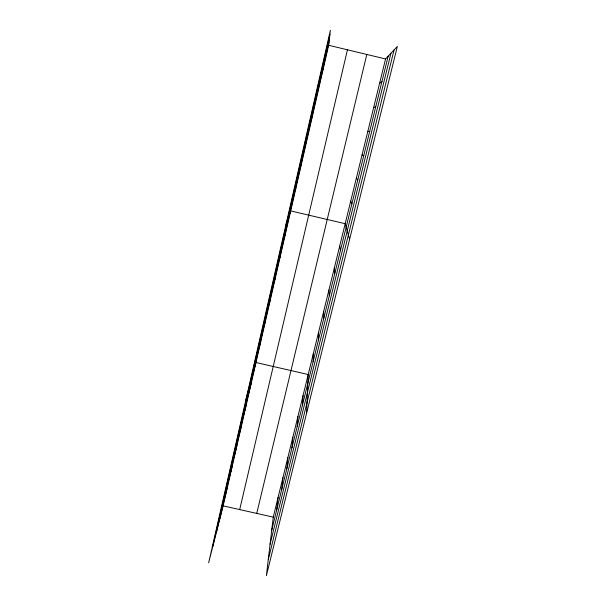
<?xml version="1.0" encoding="UTF-8"?>
<svg xmlns="http://www.w3.org/2000/svg" width="606" height="606" viewBox="0 0 606 606"><rect width="100%" height="100%" fill="white"/><g stroke="black" fill="none" stroke-linecap="round" stroke-linejoin="round"><path stroke-width="0.91" d="M318.445 340.049L318.453 332.747M313.105 361.774L313.302 353.76M306.545 413.375L308.212 374.523L255.967 362.524L245.975 399.543M302.477 405.035L303.03 395.65M322.998 69.872L323.165 67.539M297.182 426.579L297.917 416.519M291.963 447.849L292.865 437.131M286.797 468.855L287.873 457.5M281.707 489.595L282.941 477.619M276.677 510.078L278.063 497.488M273.253 517.13L266.375 575.7L397.354 46.427L385.567 58.964L273.253 517.13L223.129 505.858L208.646 562.83L330.384 30.3L328.634 45.283L223.129 505.858M212.623 547.188L329.899 34.474M216.433 532.212L329.429 38.428M219.872 518.675L329.02 41.965M239.688 509.585L347.443 49.798M256.732 513.418L366.804 54.457M271.7 530.303L388.173 56.191M270.071 544.226L390.961 53.23M268.261 559.626L394.067 49.919M224.531 498.337L227.651 486.126M229.242 477.748L232.227 466.143M234.014 456.901L236.863 445.925M238.855 435.782L241.552 425.457M243.748 414.406L246.294 404.74M248.702 392.749L251.096 383.765M258.664 349.245L260.747 341.655M263.663 327.407L265.579 320.536M268.731 305.288L270.481 299.152M273.859 282.888L275.442 277.503M279.055 260.201L280.457 255.58M284.312 237.211L285.54 233.393M286.002 224.455L290.691 210.918L345.185 223.705L349.609 239.355M295.046 190.337L295.902 188.155M300.523 166.43L301.182 165.105M306.068 142.198L306.53 141.759M379.576 83.423L381.931 81.613M373.652 107.565L375.765 106.701M367.812 131.396L369.69 131.441M328.634 45.283L385.567 58.964M362.047 154.916L363.691 155.856M356.351 178.141L357.775 179.952M311.689 117.647L311.946 118.109M350.73 201.071L351.935 203.73M339.701 246.059L340.481 250.346M334.292 268.14L334.86 273.208M328.944 289.941L329.323 295.773M317.385 92.763L317.438 94.15M323.665 311.476L323.846 318.052"/></g></svg>
